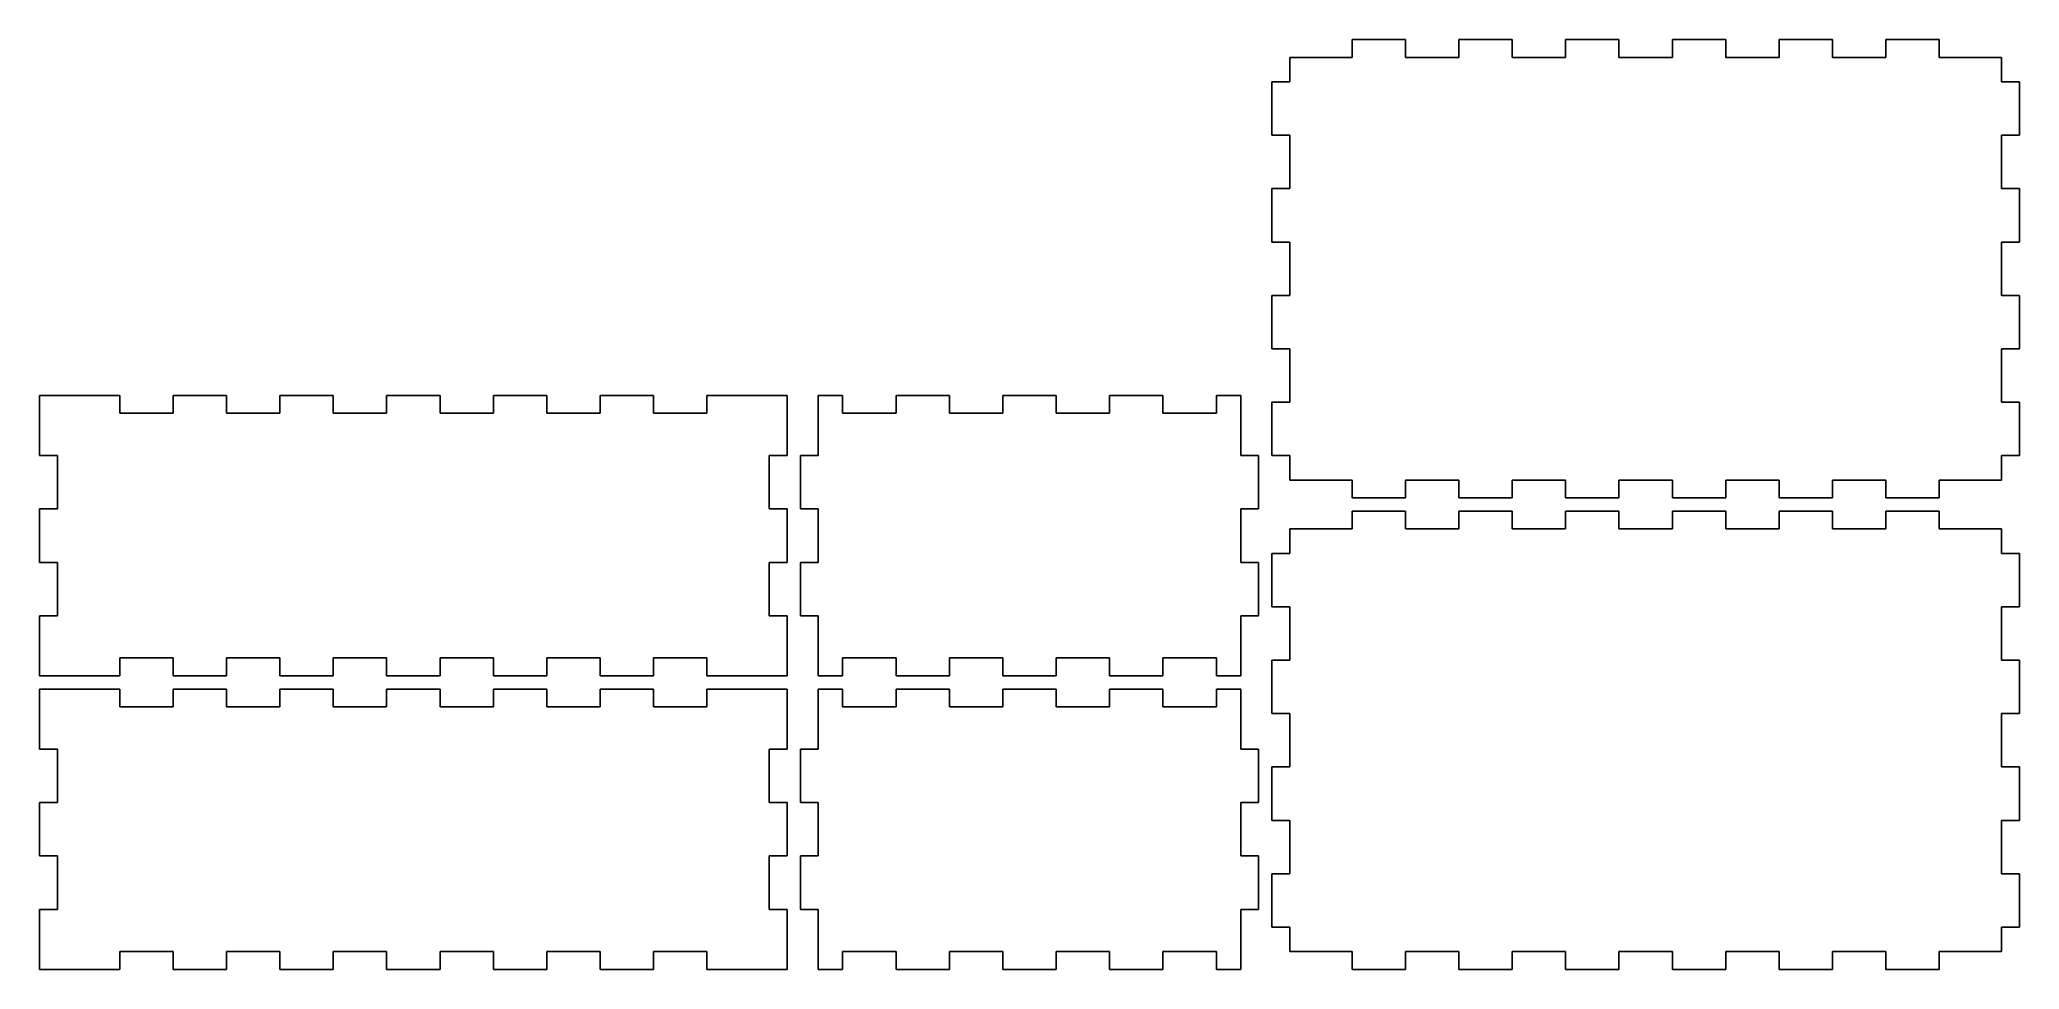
# Model space of a CAD drawing. Header units: millimetres. Extents: x 0 to 445, y 3 to 212.
import ezdxf

# ---------------------------------------------------------------- set-up
doc = ezdxf.new("R2010")
doc.units = ezdxf.units.MM

msp = doc.modelspace()

# ---------------------------------------------------------------- linework, layer by layer
at = {"layer": 'back_outsideCutPath'}
for p, q in [((0, 132), (0, 118.5)), ((6, 132), (0, 132)), ((18, 132), (6, 132)), ((18, 128), (18, 132)), ((42, 132), (30, 132)), ((30, 132), (30, 128)), ((42, 128), (42, 132)), ((66, 132), (54, 132)), ((54, 132), (54, 128)), ((66, 128), (66, 132)), ((90, 132), (78, 132)), ((78, 132), (78, 128)), ((90, 128), (90, 132)), ((114, 132), (102, 132)), ((102, 132), (102, 128)), ((114, 128), (114, 132)), ((138, 132), (126, 132)), ((126, 132), (126, 128)), ((138, 128), (138, 132)), ((168, 132), (150, 132)), ((150, 132), (150, 128)), ((168, 130.5), (168, 132)), ((168, 118.5), (168, 130.5)), ((30, 128), (18, 128)), ((54, 128), (42, 128)), ((78, 128), (66, 128)), ((102, 128), (90, 128)), ((126, 128), (114, 128)), ((150, 128), (138, 128)), ((0, 118.5), (4, 118.5)), ((4, 118.5), (4, 106.5)), ((164, 106.5), (164, 118.5)), ((164, 118.5), (168, 118.5)), ((4, 106.5), (0, 106.5)), ((0, 106.5), (0, 94.5)), ((168, 106.5), (164, 106.5)), ((168, 94.5), (168, 106.5)), ((0, 94.5), (4, 94.5)), ((4, 94.5), (4, 82.5)), ((164, 82.5), (164, 94.5)), ((164, 94.5), (168, 94.5)), ((4, 82.5), (0, 82.5)), ((0, 82.5), (0, 70.5)), ((168, 82.5), (164, 82.5)), ((168, 69), (168, 82.5)), ((18, 69), (18, 73)), ((18, 73), (30, 73)), ((30, 73), (30, 69)), ((42, 69), (42, 73)), ((42, 73), (54, 73)), ((54, 73), (54, 69)), ((66, 69), (66, 73)), ((66, 73), (78, 73)), ((78, 73), (78, 69)), ((90, 69), (90, 73)), ((90, 73), (102, 73)), ((102, 73), (102, 69)), ((114, 69), (114, 73)), ((114, 73), (126, 73)), ((126, 73), (126, 69)), ((138, 69), (138, 73)), ((138, 73), (150, 73)), ((150, 73), (150, 69)), ((0, 70.5), (0, 69)), ((0, 69), (18, 69)), ((30, 69), (42, 69)), ((54, 69), (66, 69)), ((78, 69), (90, 69)), ((102, 69), (114, 69)), ((126, 69), (138, 69)), ((150, 69), (162, 69)), ((162, 69), (168, 69))]:
    msp.add_line(p, q, dxfattribs=at)
at = {"layer": 'bottom_outsideCutPath'}
for p, q in [((307, 212), (295, 212)), ((295, 212), (295, 208)), ((307, 208), (307, 212)), ((331, 212), (319, 212)), ((319, 212), (319, 208)), ((331, 208), (331, 212)), ((355, 212), (343, 212)), ((343, 212), (343, 208)), ((355, 208), (355, 212)), ((379, 212), (367, 212)), ((367, 212), (367, 208)), ((379, 208), (379, 212)), ((403, 212), (391, 212)), ((391, 212), (391, 208)), ((403, 208), (403, 212)), ((427, 212), (415, 212)), ((415, 212), (415, 208)), ((427, 208), (427, 212)), ((281, 208), (281, 202.5)), ((283, 208), (281, 208)), ((295, 208), (283, 208)), ((319, 208), (307, 208)), ((343, 208), (331, 208)), ((367, 208), (355, 208)), ((391, 208), (379, 208)), ((415, 208), (403, 208)), ((441, 208), (427, 208)), ((441, 202.5), (441, 208)), ((281, 202.5), (277, 202.5)), ((277, 202.5), (277, 190.5)), ((445, 202.5), (441, 202.5)), ((445, 190.5), (445, 202.5)), ((277, 190.5), (281, 190.5)), ((281, 190.5), (281, 178.5)), ((441, 178.5), (441, 190.5)), ((441, 190.5), (445, 190.5)), ((281, 178.5), (277, 178.5)), ((277, 178.5), (277, 166.5)), ((445, 178.5), (441, 178.5)), ((445, 166.5), (445, 178.5)), ((277, 166.5), (281, 166.5)), ((281, 166.5), (281, 154.5)), ((441, 154.5), (441, 166.5)), ((441, 166.5), (445, 166.5)), ((281, 154.5), (277, 154.5)), ((277, 154.5), (277, 142.5)), ((445, 154.5), (441, 154.5)), ((445, 142.5), (445, 154.5)), ((277, 142.5), (281, 142.5)), ((281, 142.5), (281, 130.5)), ((441, 130.5), (441, 142.5)), ((441, 142.5), (445, 142.5)), ((281, 130.5), (277, 130.5)), ((277, 130.5), (277, 118.5)), ((445, 130.5), (441, 130.5)), ((445, 118.5), (445, 130.5)), ((277, 118.5), (281, 118.5)), ((281, 118.5), (281, 113)), ((441, 113), (441, 118.5)), ((441, 118.5), (445, 118.5)), ((281, 113), (295, 113)), ((295, 113), (295, 109)), ((307, 109), (307, 113)), ((307, 113), (319, 113)), ((319, 113), (319, 109)), ((331, 109), (331, 113)), ((331, 113), (343, 113)), ((343, 113), (343, 109)), ((355, 109), (355, 113)), ((355, 113), (367, 113)), ((367, 113), (367, 109)), ((379, 109), (379, 113)), ((379, 113), (391, 113)), ((391, 113), (391, 109)), ((403, 109), (403, 113)), ((403, 113), (415, 113)), ((415, 113), (415, 109)), ((427, 109), (427, 113)), ((427, 113), (439, 113)), ((439, 113), (441, 113)), ((295, 109), (307, 109)), ((319, 109), (331, 109)), ((343, 109), (355, 109)), ((367, 109), (379, 109)), ((391, 109), (403, 109)), ((415, 109), (427, 109))]:
    msp.add_line(p, q, dxfattribs=at)
at = {"layer": 'front_outsideCutPath'}
for p, q in [((0, 66), (0, 52.5)), ((6, 66), (0, 66)), ((18, 66), (6, 66)), ((18, 62), (18, 66)), ((42, 66), (30, 66)), ((30, 66), (30, 62)), ((42, 62), (42, 66)), ((66, 66), (54, 66)), ((54, 66), (54, 62)), ((66, 62), (66, 66)), ((90, 66), (78, 66)), ((78, 66), (78, 62)), ((90, 62), (90, 66)), ((114, 66), (102, 66)), ((102, 66), (102, 62)), ((114, 62), (114, 66)), ((138, 66), (126, 66)), ((126, 66), (126, 62)), ((138, 62), (138, 66)), ((168, 66), (150, 66)), ((150, 66), (150, 62)), ((168, 64.5), (168, 66)), ((168, 52.5), (168, 64.5)), ((30, 62), (18, 62)), ((54, 62), (42, 62)), ((78, 62), (66, 62)), ((102, 62), (90, 62)), ((126, 62), (114, 62)), ((150, 62), (138, 62)), ((0, 52.5), (4, 52.5)), ((4, 52.5), (4, 40.5)), ((164, 40.5), (164, 52.5)), ((164, 52.5), (168, 52.5)), ((4, 40.5), (0, 40.5)), ((0, 40.5), (0, 28.5)), ((168, 40.5), (164, 40.5)), ((168, 28.5), (168, 40.5)), ((0, 28.5), (4, 28.5)), ((4, 28.5), (4, 16.5)), ((164, 16.5), (164, 28.5)), ((164, 28.5), (168, 28.5)), ((4, 16.5), (0, 16.5)), ((0, 16.5), (0, 4.5)), ((168, 16.5), (164, 16.5)), ((168, 3), (168, 16.5)), ((0, 4.5), (0, 3)), ((18, 3), (18, 7)), ((18, 7), (30, 7)), ((30, 7), (30, 3)), ((42, 3), (42, 7)), ((42, 7), (54, 7)), ((54, 7), (54, 3)), ((66, 3), (66, 7)), ((66, 7), (78, 7)), ((78, 7), (78, 3)), ((90, 3), (90, 7)), ((90, 7), (102, 7)), ((102, 7), (102, 3)), ((114, 3), (114, 7)), ((114, 7), (126, 7)), ((126, 7), (126, 3)), ((138, 3), (138, 7)), ((138, 7), (150, 7)), ((150, 7), (150, 3)), ((0, 3), (18, 3)), ((30, 3), (42, 3)), ((54, 3), (66, 3)), ((78, 3), (90, 3)), ((102, 3), (114, 3)), ((126, 3), (138, 3)), ((150, 3), (162, 3)), ((162, 3), (168, 3))]:
    msp.add_line(p, q, dxfattribs=at)
at = {"layer": 'left_outsideCutPath'}
for p, q in [((175, 66), (175, 52.5)), ((180.5, 66), (175, 66)), ((180.5, 62), (180.5, 66)), ((204.5, 66), (192.5, 66)), ((192.5, 66), (192.5, 62)), ((204.5, 62), (204.5, 66)), ((228.5, 66), (216.5, 66)), ((216.5, 66), (216.5, 62)), ((228.5, 62), (228.5, 66)), ((252.5, 66), (240.5, 66)), ((240.5, 66), (240.5, 62)), ((252.5, 62), (252.5, 66)), ((270, 66), (264.5, 66)), ((264.5, 66), (264.5, 62)), ((270, 64.5), (270, 66)), ((270, 52.5), (270, 64.5)), ((192.5, 62), (180.5, 62)), ((216.5, 62), (204.5, 62)), ((240.5, 62), (228.5, 62)), ((264.5, 62), (252.5, 62)), ((175, 52.5), (171, 52.5)), ((171, 52.5), (171, 40.5)), ((274, 52.5), (270, 52.5)), ((274, 40.5), (274, 52.5)), ((171, 40.5), (175, 40.5)), ((175, 40.5), (175, 28.5)), ((270, 28.5), (270, 40.5)), ((270, 40.5), (274, 40.5)), ((175, 28.5), (171, 28.5)), ((171, 28.5), (171, 16.5)), ((274, 28.5), (270, 28.5)), ((274, 16.5), (274, 28.5)), ((171, 16.5), (175, 16.5)), ((175, 16.5), (175, 4.5)), ((270, 3), (270, 16.5)), ((270, 16.5), (274, 16.5)), ((175, 4.5), (175, 3)), ((180.5, 3), (180.5, 7)), ((180.5, 7), (192.5, 7)), ((192.5, 7), (192.5, 3)), ((204.5, 3), (204.5, 7)), ((204.5, 7), (216.5, 7)), ((216.5, 7), (216.5, 3)), ((228.5, 3), (228.5, 7)), ((228.5, 7), (240.5, 7)), ((240.5, 7), (240.5, 3)), ((252.5, 3), (252.5, 7)), ((252.5, 7), (264.5, 7)), ((264.5, 7), (264.5, 3)), ((175, 3), (180.5, 3)), ((192.5, 3), (204.5, 3)), ((216.5, 3), (228.5, 3)), ((240.5, 3), (252.5, 3)), ((264.5, 3), (270, 3))]:
    msp.add_line(p, q, dxfattribs=at)
at = {"layer": 'right_outsideCutPath'}
for p, q in [((175, 132), (175, 118.5)), ((180.5, 132), (175, 132)), ((180.5, 128), (180.5, 132)), ((204.5, 132), (192.5, 132)), ((192.5, 132), (192.5, 128)), ((204.5, 128), (204.5, 132)), ((228.5, 132), (216.5, 132)), ((216.5, 132), (216.5, 128)), ((228.5, 128), (228.5, 132)), ((252.5, 132), (240.5, 132)), ((240.5, 132), (240.5, 128)), ((252.5, 128), (252.5, 132)), ((270, 132), (264.5, 132)), ((264.5, 132), (264.5, 128)), ((270, 130.5), (270, 132)), ((270, 118.5), (270, 130.5)), ((192.5, 128), (180.5, 128)), ((216.5, 128), (204.5, 128)), ((240.5, 128), (228.5, 128)), ((264.5, 128), (252.5, 128)), ((175, 118.5), (171, 118.5)), ((171, 118.5), (171, 106.5)), ((274, 118.5), (270, 118.5)), ((274, 106.5), (274, 118.5)), ((171, 106.5), (175, 106.5)), ((175, 106.5), (175, 94.5)), ((270, 94.5), (270, 106.5)), ((270, 106.5), (274, 106.5)), ((175, 94.5), (171, 94.5)), ((171, 94.5), (171, 82.5)), ((274, 94.5), (270, 94.5)), ((274, 82.5), (274, 94.5)), ((171, 82.5), (175, 82.5)), ((175, 82.5), (175, 70.5)), ((270, 69), (270, 82.5)), ((270, 82.5), (274, 82.5)), ((180.5, 69), (180.5, 73)), ((180.5, 73), (192.5, 73)), ((192.5, 73), (192.5, 69)), ((204.5, 69), (204.5, 73)), ((204.5, 73), (216.5, 73)), ((216.5, 73), (216.5, 69)), ((228.5, 69), (228.5, 73)), ((228.5, 73), (240.5, 73)), ((240.5, 73), (240.5, 69)), ((252.5, 69), (252.5, 73)), ((252.5, 73), (264.5, 73)), ((264.5, 73), (264.5, 69)), ((175, 70.5), (175, 69)), ((175, 69), (180.5, 69)), ((192.5, 69), (204.5, 69)), ((216.5, 69), (228.5, 69)), ((240.5, 69), (252.5, 69)), ((264.5, 69), (270, 69))]:
    msp.add_line(p, q, dxfattribs=at)
at = {"layer": 'top_outsideCutPath'}
for p, q in [((307, 106), (295, 106)), ((295, 106), (295, 102)), ((307, 102), (307, 106)), ((331, 106), (319, 106)), ((319, 106), (319, 102)), ((331, 102), (331, 106)), ((355, 106), (343, 106)), ((343, 106), (343, 102)), ((355, 102), (355, 106)), ((379, 106), (367, 106)), ((367, 106), (367, 102)), ((379, 102), (379, 106)), ((403, 106), (391, 106)), ((391, 106), (391, 102)), ((403, 102), (403, 106)), ((427, 106), (415, 106)), ((415, 106), (415, 102)), ((427, 102), (427, 106)), ((281, 102), (281, 96.5)), ((283, 102), (281, 102)), ((295, 102), (283, 102)), ((319, 102), (307, 102)), ((343, 102), (331, 102)), ((367, 102), (355, 102)), ((391, 102), (379, 102)), ((415, 102), (403, 102)), ((441, 102), (427, 102)), ((441, 96.5), (441, 102)), ((281, 96.5), (277, 96.5)), ((277, 96.5), (277, 84.5)), ((445, 96.5), (441, 96.5)), ((445, 84.5), (445, 96.5)), ((277, 84.5), (281, 84.5)), ((281, 84.5), (281, 72.5)), ((441, 72.5), (441, 84.5)), ((441, 84.5), (445, 84.5)), ((281, 72.5), (277, 72.5)), ((277, 72.5), (277, 60.5)), ((445, 72.5), (441, 72.5)), ((445, 60.5), (445, 72.5)), ((277, 60.5), (281, 60.5)), ((281, 60.5), (281, 48.5)), ((441, 48.5), (441, 60.5)), ((441, 60.5), (445, 60.5)), ((281, 48.5), (277, 48.5)), ((277, 48.5), (277, 36.5)), ((445, 48.5), (441, 48.5)), ((445, 36.5), (445, 48.5)), ((277, 36.5), (281, 36.5)), ((281, 36.5), (281, 24.5)), ((441, 24.5), (441, 36.5)), ((441, 36.5), (445, 36.5)), ((281, 24.5), (277, 24.5)), ((277, 24.5), (277, 12.5)), ((445, 24.5), (441, 24.5)), ((445, 12.5), (445, 24.5)), ((277, 12.5), (281, 12.5)), ((281, 12.5), (281, 7)), ((441, 7), (441, 12.5)), ((441, 12.5), (445, 12.5)), ((281, 7), (295, 7)), ((295, 7), (295, 3)), ((307, 3), (307, 7)), ((307, 7), (319, 7)), ((319, 7), (319, 3)), ((331, 3), (331, 7)), ((331, 7), (343, 7)), ((343, 7), (343, 3)), ((355, 3), (355, 7)), ((355, 7), (367, 7)), ((367, 7), (367, 3)), ((379, 3), (379, 7)), ((379, 7), (391, 7)), ((391, 7), (391, 3)), ((403, 3), (403, 7)), ((403, 7), (415, 7)), ((415, 7), (415, 3)), ((427, 3), (427, 7)), ((427, 7), (439, 7)), ((439, 7), (441, 7)), ((295, 3), (307, 3)), ((319, 3), (331, 3)), ((343, 3), (355, 3)), ((367, 3), (379, 3)), ((391, 3), (403, 3)), ((415, 3), (427, 3))]:
    msp.add_line(p, q, dxfattribs=at)

doc.saveas('drawing.dxf')
